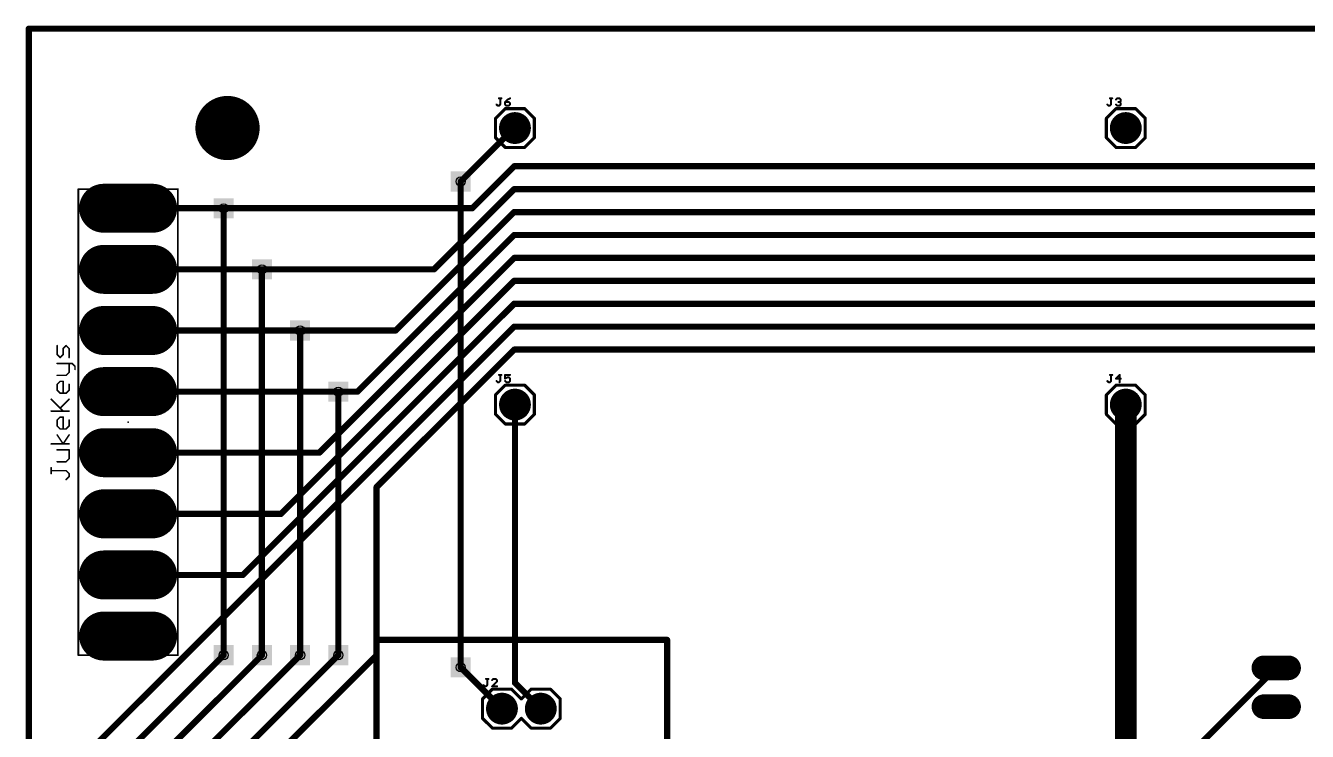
# Model space of a CAD drawing. Extents: x -67 to 67, y -99 to 99.
# Drawn here: x -67 to 16.9, y 52.5 to 98.7 of the extents above; entities that cross this region are included whole.
import ezdxf

# ---------------------------------------------------------------- set-up
doc = ezdxf.new("R2010")
doc.units = 0
for name, color, linetype in [('1', 22, 'CONTINUOUS'), ('16', 175, 'CONTINUOUS'), ('17', 82, 'CONTINUOUS'), ('18', 82, 'CONTINUOUS'), ('20', 7, 'CONTINUOUS'), ('21', 253, 'CONTINUOUS'), ('23', 7, 'CONTINUOUS'), ('25', 253, 'CONTINUOUS'), ('29', 253, 'CONTINUOUS'), ('30', 253, 'CONTINUOUS'), ('44', 253, 'CONTINUOUS'), ('51', 253, 'CONTINUOUS')]:
    doc.layers.add(name, color=color, linetype=linetype)

# ---------------------------------------------------------------- blocks, each defined once
blk = doc.blocks.new('RECT')
blk.add_solid([(-0.5, -0.5), (0.5, -0.5), (-0.5, 0.5), (0.5, 0.5)])
blk = doc.blocks.new('ROUNDP')
at = {"const_width": 0.5}
blk.add_lwpolyline([(0, -0.25, 1), (0, 0.25, 1), (0, -0.25)], format="xyb", dxfattribs=at)
blk = doc.blocks.new('LONGP100')
at = {"const_width": 1}
blk.add_lwpolyline([(-0.5, 0), (0.5, 0)], dxfattribs=at)
at = {"const_width": 0.5}
for points in [[(-0.5, 0.25, 1), (-0.5, -0.25)], [(0.5, -0.25, 1), (0.5, 0.25)]]:
    blk.add_lwpolyline(points, format="xyb", dxfattribs=at)
blk = doc.blocks.new('SQUAREV')
blk.add_solid([(-0.5, -0.5), (0.5, -0.5), (-0.5, 0.5), (0.5, 0.5)])

msp = doc.modelspace()

# ---------------------------------------------------------------- linework, layer by layer
at = {"layer": '1', "const_width": 0.4064}
for points in [[(-38.5, 88.5), (-38.5, 56.7)], [(-54, 57.5), (-54, 86.75)], [(-51.5, 57.5), (-51.5, 82.75)], [(-49, 57.5), (-49, 78.75)], [(-46.5, 57.5), (-46.5, 74.75)]]:
    msp.add_lwpolyline(points, dxfattribs=at)
at = {"layer": '1', "const_width": 0.2032}
for points in [[(-38.3984, 88.5, 1), (-38.6016, 88.5)], [(-53.8984, 86.75, 1), (-54.1016, 86.75)], [(-51.3984, 82.75, 1), (-51.6016, 82.75)], [(-48.8984, 78.75, 1), (-49.1016, 78.75)], [(-46.3984, 74.75, 1), (-46.6016, 74.75)], [(-54.1016, 57.5, 1), (-53.8984, 57.5)], [(-51.6016, 57.5, 1), (-51.3984, 57.5)], [(-49.1016, 57.5, 1), (-48.8984, 57.5)], [(-46.6016, 57.5, 1), (-46.3984, 57.5)], [(-38.6016, 56.7, 1), (-38.3984, 56.7)]]:
    msp.add_lwpolyline(points, format="xyb", dxfattribs=at)
at = {"layer": '16'}
for points, const_width in [([(-66.75, 98.5), (66.75, 98.5)], 0.4064), ([(-66.75, -98.5), (-66.75, 98.5)], 0.4064), ([(-66.75, 98.5), (66.75, 98.5)], 0.4064), ([(-66.75, -98.5), (-66.75, 98.5)], 0.4064), ([(-35, 92), (-38.5, 88.5)], 0.4064), ([(-34.95, 92), (-35, 92)], 0.4064), ([(-37.75, 86.75), (-35, 89.5)], 0.4064), ([(-35, 89.5), (32.5, 89.5)], 0.4064), ([(-40.25, 82.75), (-35, 88)], 0.4064), ([(-35, 88), (31.5, 88)], 0.4064), ([(-60.25, 86.75), (-54, 86.75)], 0.4064), ([(-54, 86.75), (-37.75, 86.75)], 0.4064), ([(-42.75, 78.75), (-35, 86.5)], 0.4064), ([(-35, 86.5), (30.5, 86.5)], 0.4064), ([(-45.25, 74.75), (-35, 85)], 0.4064), ([(-35, 85), (29.5, 85)], 0.4064), ([(-47.75, 70.75), (-35, 83.5)], 0.4064), ([(-35, 83.5), (28.5, 83.5)], 0.4064), ([(-60.25, 82.75), (-51.5, 82.75)], 0.4064), ([(-51.5, 82.75), (-40.25, 82.75)], 0.4064), ([(-50.25, 66.75), (-35, 82)], 0.4064), ([(-35, 82), (27.5, 82)], 0.4064), ([(-52.75, 62.75), (-35, 80.5)], 0.4064), ([(-35, 80.5), (26.5, 80.5)], 0.4064), ([(-65, 49), (-35, 79)], 0.4064), ([(-60.25, 78.75), (-49, 78.75)], 0.4064), ([(-49, 78.75), (-42.75, 78.75)], 0.4064), ([(-35, 79), (25.5, 79)], 0.4064), ([(-44, 68.5), (-35, 77.5)], 0.4064), ([(-35, 77.5), (24.5, 77.5)], 0.4064), ([(-60.25, 74.75), (-46.5, 74.75)], 0.4064), ([(-46.5, 74.75), (-45.25, 74.75)], 0.4064), ([(5, 73.9), (5, 51.5)], 1.4224), ([(-34.95, 73.9), (-34.95, 55.69)], 0.4064), ([(-60.25, 70.75), (-47.75, 70.75)], 0.4064), ([(-44, 57.5), (-44, 68.5)], 0.4064), ([(-60.25, 66.75), (-50.25, 66.75)], 0.4064), ([(-60.25, 62.75), (-52.75, 62.75)], 0.4064), ([(-62, 49.5), (-54, 57.5)], 0.4064), ([(-59, 50), (-51.5, 57.5)], 0.4064), ([(-56, 50.5), (-49, 57.5)], 0.4064), ([(-53, 51), (-46.5, 57.5)], 0.4064), ([(-50, 51.5), (-44, 57.5)], 0.4064), ([(-38.5, 56.7), (-35.8, 54)], 0.4064), ([(3.5, 45.33), (14.84, 56.67)], 0.4064), ([(-34.95, 55.69), (-33.26, 54)], 0.4064)]:
    msp.add_lwpolyline(points, dxfattribs=dict(at, const_width=const_width))
for points, const_width in [([(-66.75, 98.6016, 1), (-66.75, 98.3984)], 0.2032), ([(-66.6484, 98.5, 1), (-66.8516, 98.5)], 0.2032), ([(-66.75, 98.6016, 1), (-66.75, 98.3984)], 0.2032), ([(-66.6484, 98.5, 1), (-66.8516, 98.5)], 0.2032), ([(-35, 92.1016, 1), (-35, 91.8984)], 0.2032), ([(-34.9282, 91.9282, 1), (-35.0718, 92.0718)], 0.2032), ([(-34.95, 91.8984, 1), (-34.95, 92.1016)], 0.2032), ([(-35, 89.6016, 1), (-35, 89.3984)], 0.2032), ([(-34.9282, 89.4282, 1), (-35.0718, 89.5718)], 0.2032), ([(-38.5718, 88.5718, 1), (-38.4282, 88.4282)], 0.2032), ([(-35, 88.1016, 1), (-35, 87.8984)], 0.2032), ([(-34.9282, 87.9282, 1), (-35.0718, 88.0718)], 0.2032), ([(-60.25, 86.8516, 1), (-60.25, 86.6484)], 0.2032), ([(-54, 86.8516, 1), (-54, 86.6484)], 0.2032), ([(-54, 86.6484, 1), (-54, 86.8516)], 0.2032), ([(-37.8218, 86.8218, 1), (-37.6782, 86.6782)], 0.2032), ([(-37.75, 86.6484, 1), (-37.75, 86.8516)], 0.2032), ([(-35, 86.6016, 1), (-35, 86.3984)], 0.2032), ([(-34.9282, 86.4282, 1), (-35.0718, 86.5718)], 0.2032), ([(-35, 85.1016, 1), (-35, 84.8984)], 0.2032), ([(-34.9282, 84.9282, 1), (-35.0718, 85.0718)], 0.2032), ([(-35, 83.6016, 1), (-35, 83.3984)], 0.2032), ([(-34.9282, 83.4282, 1), (-35.0718, 83.5718)], 0.2032), ([(-60.25, 82.8516, 1), (-60.25, 82.6484)], 0.2032), ([(-51.5, 82.8516, 1), (-51.5, 82.6484)], 0.2032), ([(-51.5, 82.6484, 1), (-51.5, 82.8516)], 0.2032), ([(-40.3218, 82.8218, 1), (-40.1782, 82.6782)], 0.2032), ([(-40.25, 82.6484, 1), (-40.25, 82.8516)], 0.2032), ([(-35, 82.1016, 1), (-35, 81.8984)], 0.2032), ([(-34.9282, 81.9282, 1), (-35.0718, 82.0718)], 0.2032), ([(-35, 80.6016, 1), (-35, 80.3984)], 0.2032), ([(-34.9282, 80.4282, 1), (-35.0718, 80.5718)], 0.2032), ([(-60.25, 78.8516, 1), (-60.25, 78.6484)], 0.2032), ([(-49, 78.8516, 1), (-49, 78.6484)], 0.2032), ([(-49, 78.6484, 1), (-49, 78.8516)], 0.2032), ([(-42.8218, 78.8218, 1), (-42.6782, 78.6782)], 0.2032), ([(-42.75, 78.6484, 1), (-42.75, 78.8516)], 0.2032), ([(-35, 79.1016, 1), (-35, 78.8984)], 0.2032), ([(-34.9282, 78.9282, 1), (-35.0718, 79.0718)], 0.2032), ([(-35, 77.6016, 1), (-35, 77.3984)], 0.2032), ([(-34.9282, 77.4282, 1), (-35.0718, 77.5718)], 0.2032), ([(-60.25, 74.8516, 1), (-60.25, 74.6484)], 0.2032), ([(-46.5, 74.8516, 1), (-46.5, 74.6484)], 0.2032), ([(-46.5, 74.6484, 1), (-46.5, 74.8516)], 0.2032), ([(-45.3218, 74.8218, 1), (-45.1782, 74.6782)], 0.2032), ([(-45.25, 74.6484, 1), (-45.25, 74.8516)], 0.2032), ([(5.3556, 73.9, 1), (4.6444, 73.9)], 0.7112), ([(-34.8484, 73.9, 1), (-35.0516, 73.9)], 0.2032), ([(-60.25, 70.8516, 1), (-60.25, 70.6484)], 0.2032), ([(-47.8218, 70.8218, 1), (-47.6782, 70.6782)], 0.2032), ([(-47.75, 70.6484, 1), (-47.75, 70.8516)], 0.2032), ([(-43.8984, 68.5, 1), (-44.1016, 68.5)], 0.2032), ([(-44.0718, 68.5718, 1), (-43.9282, 68.4282)], 0.2032), ([(-60.25, 66.8516, 1), (-60.25, 66.6484)], 0.2032), ([(-50.3218, 66.8218, 1), (-50.1782, 66.6782)], 0.2032), ([(-50.25, 66.6484, 1), (-50.25, 66.8516)], 0.2032), ([(-60.25, 62.8516, 1), (-60.25, 62.6484)], 0.2032), ([(-52.8218, 62.8218, 1), (-52.6782, 62.6782)], 0.2032), ([(-52.75, 62.6484, 1), (-52.75, 62.8516)], 0.2032), ([(-53.9282, 57.4282, 1), (-54.0718, 57.5718)], 0.2032), ([(-51.4282, 57.4282, 1), (-51.5718, 57.5718)], 0.2032), ([(-48.9282, 57.4282, 1), (-49.0718, 57.5718)], 0.2032), ([(-46.4282, 57.4282, 1), (-46.5718, 57.5718)], 0.2032), ([(-44.1016, 57.5, 1), (-43.8984, 57.5)], 0.2032), ([(-43.9282, 57.4282, 1), (-44.0718, 57.5718)], 0.2032), ([(-38.4282, 56.7718, 1), (-38.5718, 56.6282)], 0.2032), ([(14.9118, 56.5982, 1), (14.7682, 56.7418)], 0.2032), ([(-35.0516, 55.69, 1), (-34.8484, 55.69)], 0.2032), ([(-34.8782, 55.7618, 1), (-35.0218, 55.6182)], 0.2032), ([(-35.8718, 53.9282, 1), (-35.7282, 54.0718)], 0.2032), ([(-33.3318, 53.9282, 1), (-33.1882, 54.0718)], 0.2032)]:
    msp.add_lwpolyline(points, format="xyb", dxfattribs=dict(at, const_width=const_width))
at = {"layer": '20', "const_width": 0.4064}
for points in [[(66.75, 98.5), (-66.75, 98.5)], [(-66.75, 98.5), (-66.75, -98.5)]]:
    msp.add_lwpolyline(points, dxfattribs=at)
at = {"layer": '20', "const_width": 0.2032}
for points in [[(-66.75, 98.6016, 1), (-66.75, 98.3984)], [(-66.6484, 98.5, 1), (-66.8516, 98.5)]]:
    msp.add_lwpolyline(points, format="xyb", dxfattribs=at)
at = {"layer": '20'}
msp.add_circle((-53.75, 92), 2, dxfattribs=at)
at = {"layer": '21'}
for points, const_width in [([(-35.585, 93.27), (-36.22, 92.635)], 0.2032), ([(-34.315, 93.27), (-35.585, 93.27)], 0.2032), ([(-33.68, 92.635), (-34.315, 93.27)], 0.2032), ([(4.365, 93.27), (3.73, 92.635)], 0.2032), ([(5.635, 93.27), (4.365, 93.27)], 0.2032), ([(6.27, 92.635), (5.635, 93.27)], 0.2032), ([(-36.22, 92.635), (-36.22, 91.365)], 0.2032), ([(-33.68, 91.365), (-33.68, 92.635)], 0.2032), ([(3.73, 92.635), (3.73, 91.365)], 0.2032), ([(6.27, 91.365), (6.27, 92.635)], 0.2032), ([(-36.22, 91.365), (-35.585, 90.73)], 0.2032), ([(-34.315, 90.73), (-33.68, 91.365)], 0.2032), ([(3.73, 91.365), (4.365, 90.73)], 0.2032), ([(5.635, 90.73), (6.27, 91.365)], 0.2032), ([(-35.585, 90.73), (-34.315, 90.73)], 0.2032), ([(4.365, 90.73), (5.635, 90.73)], 0.2032), ([(-57, 88), (-63.5, 88)], 0.127), ([(-63.5, 88), (-63.5, 57.5)], 0.127), ([(-57, 57.5), (-57, 88)], 0.127), ([(-64.8904, 77.1766), (-64.8904, 77.7613)], 0.1016), ([(-64.6955, 76.9817), (-64.8904, 77.1766)], 0.1016), ([(-64.5006, 77.1766), (-64.6955, 76.9817)], 0.1016), ([(-64.3057, 77.7613), (-64.5006, 77.5664)], 0.1016), ([(-64.5006, 77.5664), (-64.5006, 77.1766)], 0.1016), ([(-64.1108, 77.5664), (-64.3057, 77.7613)], 0.1016), ([(-64.1108, 76.9817), (-64.1108, 77.5664)], 0.1016), ([(-64.8904, 76.5919), (-63.9159, 76.5919)], 0.1016), ([(-64.1108, 76.0072), (-64.1108, 76.5919)], 0.1016), ([(-63.9159, 76.5919), (-63.721, 76.397)], 0.1016), ([(-63.721, 76.397), (-63.721, 76.2021)], 0.1016), ([(-64.8904, 75.8123), (-64.3057, 75.8123)], 0.1016), ([(-64.8904, 75.2276), (-64.6955, 75.4225)], 0.1016), ([(-64.6955, 75.4225), (-64.5006, 75.4225)], 0.1016), ([(-64.5006, 75.4225), (-64.5006, 74.6429)], 0.1016), ([(-64.3057, 75.8123), (-64.1108, 76.0072)], 0.1016), ([(-64.8904, 74.8378), (-64.8904, 75.2276)], 0.1016), ([(-64.6955, 74.6429), (-64.8904, 74.8378)], 0.1016), ([(-64.3057, 74.6429), (-64.6955, 74.6429)], 0.1016), ([(-64.1108, 74.8378), (-64.3057, 74.6429)], 0.1016), ([(-64.1108, 75.2276), (-64.1108, 74.8378)], 0.1016), ([(-35.585, 75.17), (-36.22, 74.535)], 0.2032), ([(-36.22, 74.535), (-36.22, 73.265)], 0.2032), ([(-34.315, 75.17), (-35.585, 75.17)], 0.2032), ([(-33.68, 74.535), (-34.315, 75.17)], 0.2032), ([(-33.68, 73.265), (-33.68, 74.535)], 0.2032), ([(4.365, 75.17), (3.73, 74.535)], 0.2032), ([(3.73, 74.535), (3.73, 73.265)], 0.2032), ([(5.635, 75.17), (4.365, 75.17)], 0.2032), ([(6.27, 74.535), (5.635, 75.17)], 0.2032), ([(6.27, 73.265), (6.27, 74.535)], 0.2032), ([(-64.5006, 73.4735), (-65.2802, 74.2531)], 0.1016), ([(-64.6955, 73.6684), (-64.1108, 74.2531)], 0.1016), ([(-65.2802, 73.4735), (-64.1108, 73.4735)], 0.1016), ([(-64.8904, 72.8888), (-64.6955, 73.0837)], 0.1016), ([(-64.8904, 72.499), (-64.8904, 72.8888)], 0.1016), ([(-64.6955, 73.0837), (-64.5006, 73.0837)], 0.1016), ([(-64.5006, 73.0837), (-64.5006, 72.3041)], 0.1016), ([(-64.1108, 72.8888), (-64.1108, 72.499)], 0.1016), ([(-36.22, 73.265), (-35.585, 72.63)], 0.2032), ([(-34.315, 72.63), (-33.68, 73.265)], 0.2032), ([(3.73, 73.265), (4.365, 72.63)], 0.2032), ([(5.635, 72.63), (6.27, 73.265)], 0.2032), ([(-64.6955, 72.3041), (-64.8904, 72.499)], 0.1016), ([(-64.3057, 72.3041), (-64.6955, 72.3041)], 0.1016), ([(-64.1108, 72.499), (-64.3057, 72.3041)], 0.1016), ([(-35.585, 72.63), (-34.315, 72.63)], 0.2032), ([(4.365, 72.63), (5.635, 72.63)], 0.2032), ([(-64.1108, 71.3296), (-65.2802, 71.3296)], 0.1016), ([(-64.5006, 71.3296), (-64.8904, 71.9143)], 0.1016), ([(-64.1108, 71.9143), (-64.5006, 71.3296)], 0.1016), ([(-64.1108, 70.9398), (-64.8904, 70.9398)], 0.1016), ([(-64.1108, 70.3551), (-64.1108, 70.9398)], 0.1016), ([(-65.2802, 69.3806), (-65.2802, 69.7704)], 0.1016), ([(-64.3057, 69.5755), (-65.2802, 69.5755)], 0.1016), ([(-64.8904, 70.1602), (-64.3057, 70.1602)], 0.1016), ([(-64.3057, 70.1602), (-64.1108, 70.3551)], 0.1016), ([(-64.1108, 69.3806), (-64.3057, 69.5755)], 0.1016), ([(-64.3057, 68.9908), (-64.1108, 69.1857)], 0.1016), ([(-64.1108, 69.1857), (-64.1108, 69.3806)], 0.1016), ([(-25, 58.5), (-44, 58.5)], 0.4064), ([(-44, 58.5), (-44, -40)], 0.4064), ([(-25, -40), (-25, 58.5)], 0.4064), ([(-63.5, 57.5), (-57, 57.5)], 0.127), ([(-36.435, 55.27), (-37.07, 54.635)], 0.2032), ([(-36.435, 55.27), (-35.165, 55.27)], 0.2032), ([(-35.165, 55.27), (-34.53, 54.635)], 0.2032), ([(-34.53, 54.635), (-33.895, 55.27)], 0.2032), ([(-33.895, 55.27), (-32.625, 55.27)], 0.2032), ([(-32.625, 55.27), (-31.99, 54.635)], 0.2032), ([(-37.07, 54.635), (-37.07, 53.365)], 0.2032), ([(-31.99, 54.635), (-31.99, 53.365)], 0.2032), ([(-37.07, 53.365), (-36.435, 52.73)], 0.2032), ([(-35.165, 52.73), (-36.435, 52.73)], 0.2032), ([(-34.53, 53.365), (-35.165, 52.73)], 0.2032), ([(-33.895, 52.73), (-34.53, 53.365)], 0.2032), ([(-32.625, 52.73), (-33.895, 52.73)], 0.2032), ([(-31.99, 53.365), (-32.625, 52.73)], 0.2032)]:
    msp.add_lwpolyline(points, dxfattribs=dict(at, const_width=const_width))
for points, const_width in [([(-35.585, 93.3208, 1), (-35.585, 93.2192)], 0.1016), ([(-35.5491, 93.2341, 1), (-35.6209, 93.3059)], 0.1016), ([(-34.2791, 93.3059, 1), (-34.3509, 93.2341)], 0.1016), ([(-34.315, 93.2192, 1), (-34.315, 93.3208)], 0.1016), ([(4.365, 93.3208, 1), (4.365, 93.2192)], 0.1016), ([(4.4009, 93.2341, 1), (4.3291, 93.3059)], 0.1016), ([(5.6709, 93.3059, 1), (5.5991, 93.2341)], 0.1016), ([(5.635, 93.2192, 1), (5.635, 93.3208)], 0.1016), ([(-36.1692, 92.635, 1), (-36.2708, 92.635)], 0.1016), ([(-36.2559, 92.6709, 1), (-36.1841, 92.5991)], 0.1016), ([(-33.6292, 92.635, 1), (-33.7308, 92.635)], 0.1016), ([(-33.7159, 92.5991, 1), (-33.6441, 92.6709)], 0.1016), ([(3.7808, 92.635, 1), (3.6792, 92.635)], 0.1016), ([(3.6941, 92.6709, 1), (3.7659, 92.5991)], 0.1016), ([(6.3208, 92.635, 1), (6.2192, 92.635)], 0.1016), ([(6.2341, 92.5991, 1), (6.3059, 92.6709)], 0.1016), ([(-36.1841, 91.4009, 1), (-36.2559, 91.3291)], 0.1016), ([(-36.2708, 91.365, 1), (-36.1692, 91.365)], 0.1016), ([(-33.7308, 91.365, 1), (-33.6292, 91.365)], 0.1016), ([(-33.6441, 91.3291, 1), (-33.7159, 91.4009)], 0.1016), ([(3.7659, 91.4009, 1), (3.6941, 91.3291)], 0.1016), ([(3.6792, 91.365, 1), (3.7808, 91.365)], 0.1016), ([(6.2192, 91.365, 1), (6.3208, 91.365)], 0.1016), ([(6.3059, 91.3291, 1), (6.2341, 91.4009)], 0.1016), ([(-35.585, 90.7808, 1), (-35.585, 90.6792)], 0.1016), ([(-35.6209, 90.6941, 1), (-35.5491, 90.7659)], 0.1016), ([(-34.3509, 90.7659, 1), (-34.2791, 90.6941)], 0.1016), ([(-34.315, 90.6792, 1), (-34.315, 90.7808)], 0.1016), ([(4.365, 90.7808, 1), (4.365, 90.6792)], 0.1016), ([(4.3291, 90.6941, 1), (4.4009, 90.7659)], 0.1016), ([(5.5991, 90.7659, 1), (5.6709, 90.6941)], 0.1016), ([(5.635, 90.6792, 1), (5.635, 90.7808)], 0.1016), ([(-63.5, 88.0318, 1), (-63.5, 87.9682)], 0.0635), ([(-63.4682, 88, 1), (-63.5318, 88)], 0.0635), ([(-56.9682, 88, 1), (-57.0318, 88)], 0.0635), ([(-57, 87.9682, 1), (-57, 88.0318)], 0.0635), ([(-64.865, 77.7613, 1), (-64.9158, 77.7613)], 0.0508), ([(-64.8724, 77.1945, 1), (-64.9084, 77.1586)], 0.0508), ([(-64.9158, 77.1766, 1), (-64.865, 77.1766)], 0.0508), ([(-64.4752, 77.5664, 1), (-64.526, 77.5664)], 0.0508), ([(-64.5186, 77.5843, 1), (-64.4826, 77.5484)], 0.0508), ([(-64.526, 77.1766, 1), (-64.4752, 77.1766)], 0.0508), ([(-64.4826, 77.1586, 1), (-64.5186, 77.1945)], 0.0508), ([(-64.2877, 77.7792, 1), (-64.3237, 77.7433)], 0.0508), ([(-64.2877, 77.7433, 1), (-64.3237, 77.7792)], 0.0508), ([(-64.0854, 77.5664, 1), (-64.1362, 77.5664)], 0.0508), ([(-64.1288, 77.5484, 1), (-64.0928, 77.5843)], 0.0508), ([(-64.8904, 76.6173, 1), (-64.8904, 76.5665)], 0.0508), ([(-64.7135, 76.9996, 1), (-64.6775, 76.9637)], 0.0508), ([(-64.7135, 76.9637, 1), (-64.6775, 76.9996)], 0.0508), ([(-64.1362, 76.9817, 1), (-64.0854, 76.9817)], 0.0508), ([(-64.0854, 76.5919, 1), (-64.1362, 76.5919)], 0.0508), ([(-63.8979, 76.6098, 1), (-63.9339, 76.5739)], 0.0508), ([(-63.9159, 76.5665, 1), (-63.9159, 76.6173)], 0.0508), ([(-63.6956, 76.397, 1), (-63.7464, 76.397)], 0.0508), ([(-63.739, 76.379, 1), (-63.703, 76.4149)], 0.0508), ([(-64.8904, 75.8377, 1), (-64.8904, 75.7869)], 0.0508), ([(-64.6955, 75.4479, 1), (-64.6955, 75.3971)], 0.0508), ([(-64.6775, 75.4045, 1), (-64.7135, 75.4404)], 0.0508), ([(-64.4752, 75.4225, 1), (-64.526, 75.4225)], 0.0508), ([(-64.5006, 75.3971, 1), (-64.5006, 75.4479)], 0.0508), ([(-64.3237, 75.8302, 1), (-64.2877, 75.7943)], 0.0508), ([(-64.3057, 75.7869, 1), (-64.3057, 75.8377)], 0.0508), ([(-64.1362, 76.0072, 1), (-64.0854, 76.0072)], 0.0508), ([(-64.0928, 75.9892, 1), (-64.1288, 76.0251)], 0.0508), ([(-63.7464, 76.2021, 1), (-63.6956, 76.2021)], 0.0508), ([(-64.865, 75.2276, 1), (-64.9158, 75.2276)], 0.0508), ([(-64.9084, 75.2455, 1), (-64.8724, 75.2096)], 0.0508), ([(-64.8724, 74.8557, 1), (-64.9084, 74.8198)], 0.0508), ([(-64.9158, 74.8378, 1), (-64.865, 74.8378)], 0.0508), ([(-64.6955, 74.6683, 1), (-64.6955, 74.6175)], 0.0508), ([(-64.7135, 74.6249, 1), (-64.6775, 74.6608)], 0.0508), ([(-64.526, 74.6429, 1), (-64.4752, 74.6429)], 0.0508), ([(-64.3237, 74.6608, 1), (-64.2877, 74.6249)], 0.0508), ([(-64.3057, 74.6175, 1), (-64.3057, 74.6683)], 0.0508), ([(-64.0854, 75.2276, 1), (-64.1362, 75.2276)], 0.0508), ([(-64.1362, 74.8378, 1), (-64.0854, 74.8378)], 0.0508), ([(-64.0928, 74.8198, 1), (-64.1288, 74.8557)], 0.0508), ([(-36.1692, 74.535, 1), (-36.2708, 74.535)], 0.1016), ([(-36.2559, 74.5709, 1), (-36.1841, 74.4991)], 0.1016), ([(-35.585, 75.2208, 1), (-35.585, 75.1192)], 0.1016), ([(-35.5491, 75.1341, 1), (-35.6209, 75.2059)], 0.1016), ([(-34.2791, 75.2059, 1), (-34.3509, 75.1341)], 0.1016), ([(-34.315, 75.1192, 1), (-34.315, 75.2208)], 0.1016), ([(-33.6292, 74.535, 1), (-33.7308, 74.535)], 0.1016), ([(-33.7159, 74.4991, 1), (-33.6441, 74.5709)], 0.1016), ([(3.7808, 74.535, 1), (3.6792, 74.535)], 0.1016), ([(3.6941, 74.5709, 1), (3.7659, 74.4991)], 0.1016), ([(4.365, 75.2208, 1), (4.365, 75.1192)], 0.1016), ([(4.4009, 75.1341, 1), (4.3291, 75.2059)], 0.1016), ([(5.6709, 75.2059, 1), (5.5991, 75.1341)], 0.1016), ([(5.635, 75.1192, 1), (5.635, 75.2208)], 0.1016), ([(6.3208, 74.535, 1), (6.2192, 74.535)], 0.1016), ([(6.2341, 74.4991, 1), (6.3059, 74.5709)], 0.1016), ([(-65.2622, 74.271, 1), (-65.2982, 74.2351)], 0.0508), ([(-64.0928, 74.2351, 1), (-64.1288, 74.271)], 0.0508), ([(-65.2802, 73.4989, 1), (-65.2802, 73.4481)], 0.0508), ([(-64.865, 72.8888, 1), (-64.9158, 72.8888)], 0.0508), ([(-64.9084, 72.9067, 1), (-64.8724, 72.8708)], 0.0508), ([(-64.7135, 73.6863, 1), (-64.6775, 73.6504)], 0.0508), ([(-64.6955, 73.1091, 1), (-64.6955, 73.0583)], 0.0508), ([(-64.6775, 73.0657, 1), (-64.7135, 73.1016)], 0.0508), ([(-64.4752, 73.0837, 1), (-64.526, 73.0837)], 0.0508), ([(-64.5186, 73.4555, 1), (-64.4826, 73.4914)], 0.0508), ([(-64.5006, 73.0583, 1), (-64.5006, 73.1091)], 0.0508), ([(-64.0854, 72.8888, 1), (-64.1362, 72.8888)], 0.0508), ([(-64.1108, 73.4481, 1), (-64.1108, 73.4989)], 0.0508), ([(-36.1841, 73.3009, 1), (-36.2559, 73.2291)], 0.1016), ([(-36.2708, 73.265, 1), (-36.1692, 73.265)], 0.1016), ([(-33.7308, 73.265, 1), (-33.6292, 73.265)], 0.1016), ([(-33.6441, 73.2291, 1), (-33.7159, 73.3009)], 0.1016), ([(3.7659, 73.3009, 1), (3.6941, 73.2291)], 0.1016), ([(3.6792, 73.265, 1), (3.7808, 73.265)], 0.1016), ([(6.2192, 73.265, 1), (6.3208, 73.265)], 0.1016), ([(6.3059, 73.2291, 1), (6.2341, 73.3009)], 0.1016), ([(-64.8724, 72.5169, 1), (-64.9084, 72.481)], 0.0508), ([(-64.9158, 72.499, 1), (-64.865, 72.499)], 0.0508), ([(-64.6955, 72.3295, 1), (-64.6955, 72.2787)], 0.0508), ([(-64.7135, 72.2861, 1), (-64.6775, 72.3221)], 0.0508), ([(-64.526, 72.3041, 1), (-64.4752, 72.3041)], 0.0508), ([(-64.3237, 72.3221, 1), (-64.2877, 72.2861)], 0.0508), ([(-64.3057, 72.2787, 1), (-64.3057, 72.3295)], 0.0508), ([(-64.1362, 72.499, 1), (-64.0854, 72.499)], 0.0508), ([(-64.0928, 72.481, 1), (-64.1288, 72.5169)], 0.0508), ([(-35.585, 72.6808, 1), (-35.585, 72.5792)], 0.1016), ([(-35.6209, 72.5941, 1), (-35.5491, 72.6659)], 0.1016), ([(-34.3509, 72.6659, 1), (-34.2791, 72.5941)], 0.1016), ([(-34.315, 72.5792, 1), (-34.315, 72.6808)], 0.1016), ([(4.365, 72.6808, 1), (4.365, 72.5792)], 0.1016), ([(4.3291, 72.5941, 1), (4.4009, 72.6659)], 0.1016), ([(5.5991, 72.6659, 1), (5.6709, 72.5941)], 0.1016), ([(5.635, 72.5792, 1), (5.635, 72.6808)], 0.1016), ([(-65.2802, 71.355, 1), (-65.2802, 71.3042)], 0.0508), ([(-64.8693, 71.9284, 1), (-64.9115, 71.9002)], 0.0508), ([(-64.5217, 71.3437, 1), (-64.4795, 71.3155)], 0.0508), ([(-64.5217, 71.3155, 1), (-64.4795, 71.3437)], 0.0508), ([(-64.0897, 71.9002, 1), (-64.1319, 71.9284)], 0.0508), ([(-64.1108, 71.3042, 1), (-64.1108, 71.355)], 0.0508), ([(-64.8904, 70.9652, 1), (-64.8904, 70.9144)], 0.0508), ([(-64.0854, 70.9398, 1), (-64.1362, 70.9398)], 0.0508), ([(-64.1108, 70.9144, 1), (-64.1108, 70.9652)], 0.0508), ([(-65.2548, 69.7704, 1), (-65.3056, 69.7704)], 0.0508), ([(-65.2802, 69.6009, 1), (-65.2802, 69.5501)], 0.0508), ([(-64.8904, 70.1856, 1), (-64.8904, 70.1348)], 0.0508), ([(-64.3237, 70.1782, 1), (-64.2877, 70.1422)], 0.0508), ([(-64.2877, 69.5935, 1), (-64.3237, 69.5575)], 0.0508), ([(-64.3057, 70.1348, 1), (-64.3057, 70.1856)], 0.0508), ([(-64.3057, 69.5501, 1), (-64.3057, 69.6009)], 0.0508), ([(-64.1362, 70.3551, 1), (-64.0854, 70.3551)], 0.0508), ([(-64.0928, 70.3371, 1), (-64.1288, 70.3731)], 0.0508), ([(-65.3056, 69.3806, 1), (-65.2548, 69.3806)], 0.0508), ([(-64.3237, 69.0088, 1), (-64.2877, 68.9728)], 0.0508), ([(-64.0854, 69.3806, 1), (-64.1362, 69.3806)], 0.0508), ([(-64.1362, 69.1857, 1), (-64.0854, 69.1857)], 0.0508), ([(-64.1288, 69.3626, 1), (-64.0928, 69.3986)], 0.0508), ([(-64.0928, 69.1677, 1), (-64.1288, 69.2037)], 0.0508), ([(-44, 58.6016, 1), (-44, 58.3984)], 0.2032), ([(-43.8984, 58.5, 1), (-44.1016, 58.5)], 0.2032), ([(-24.8984, 58.5, 1), (-25.1016, 58.5)], 0.2032), ([(-25, 58.3984, 1), (-25, 58.6016)], 0.2032), ([(-63.5, 57.5318, 1), (-63.5, 57.4682)], 0.0635), ([(-63.5318, 57.5, 1), (-63.4682, 57.5)], 0.0635), ([(-57.0318, 57.5, 1), (-56.9682, 57.5)], 0.0635), ([(-57, 57.4682, 1), (-57, 57.5318)], 0.0635), ([(-36.435, 55.3208, 1), (-36.435, 55.2192)], 0.1016), ([(-36.3991, 55.2341, 1), (-36.4709, 55.3059)], 0.1016), ([(-35.1291, 55.3059, 1), (-35.2009, 55.2341)], 0.1016), ([(-35.165, 55.2192, 1), (-35.165, 55.3208)], 0.1016), ([(-33.895, 55.3208, 1), (-33.895, 55.2192)], 0.1016), ([(-33.8591, 55.2341, 1), (-33.9309, 55.3059)], 0.1016), ([(-32.5891, 55.3059, 1), (-32.6609, 55.2341)], 0.1016), ([(-32.625, 55.2192, 1), (-32.625, 55.3208)], 0.1016), ([(-37.0192, 54.635, 1), (-37.1208, 54.635)], 0.1016), ([(-37.1059, 54.6709, 1), (-37.0341, 54.5991)], 0.1016), ([(-34.5659, 54.6709, 1), (-34.4941, 54.5991)], 0.1016), ([(-34.5659, 54.5991, 1), (-34.4941, 54.6709)], 0.1016), ([(-31.9392, 54.635, 1), (-32.0408, 54.635)], 0.1016), ([(-32.0259, 54.5991, 1), (-31.9541, 54.6709)], 0.1016), ([(-37.0341, 53.4009, 1), (-37.1059, 53.3291)], 0.1016), ([(-37.1208, 53.365, 1), (-37.0192, 53.365)], 0.1016), ([(-36.435, 52.7808, 1), (-36.435, 52.6792)], 0.1016), ([(-36.4709, 52.6941, 1), (-36.3991, 52.7659)], 0.1016), ([(-35.2009, 52.7659, 1), (-35.1291, 52.6941)], 0.1016), ([(-35.165, 52.6792, 1), (-35.165, 52.7808)], 0.1016), ([(-34.4941, 53.4009, 1), (-34.5659, 53.3291)], 0.1016), ([(-34.4941, 53.3291, 1), (-34.5659, 53.4009)], 0.1016), ([(-33.895, 52.7808, 1), (-33.895, 52.6792)], 0.1016), ([(-33.9309, 52.6941, 1), (-33.8591, 52.7659)], 0.1016), ([(-32.6609, 52.7659, 1), (-32.5891, 52.6941)], 0.1016), ([(-32.625, 52.6792, 1), (-32.625, 52.7808)], 0.1016), ([(-32.0408, 53.365, 1), (-31.9392, 53.365)], 0.1016), ([(-31.9541, 53.3291, 1), (-32.0259, 53.4009)], 0.1016)]:
    msp.add_lwpolyline(points, format="xyb", dxfattribs=dict(at, const_width=const_width))
at = {"layer": '23'}
for p in [(-34.95, 92), (5, 92), (-34.95, 73.9), (5, 73.9), (-60.25, 72.75), (-35.8, 54)]:
    msp.add_point(p, dxfattribs=at)
at = {"layer": '25', "const_width": 0.0635}
for points in [[(-35.9955, 93.9753, 1), (-35.9955, 93.9118)], [(-35.8832, 93.9435, 1), (-35.9467, 93.9435)], [(-35.8345, 93.9118, 1), (-35.8345, 93.9753)], [(-35.4484, 93.8914, 1), (-35.42, 93.8346)], [(-35.4117, 93.8406, 1), (-35.4566, 93.8855)], [(-35.259, 93.9151, 1), (-35.2874, 93.9719)], [(3.9545, 93.9753, 1), (3.9545, 93.9118)], [(4.0668, 93.9435, 1), (4.0033, 93.9435)], [(4.1155, 93.9118, 1), (4.1155, 93.9753)], [(4.3324, 93.8855, 1), (4.3773, 93.8406)], [(4.4353, 93.9753, 1), (4.4353, 93.9118)], [(4.4578, 93.9211, 1), (4.4129, 93.966)], [(4.6188, 93.966, 1), (4.5739, 93.9211)], [(4.5963, 93.9118, 1), (4.5963, 93.9753)], [(4.7086, 93.863, 1), (4.6451, 93.863)], [(4.6544, 93.8406, 1), (4.6993, 93.8855)], [(-36.134, 93.5635, 1), (-36.179, 93.5185)], [(-36.076, 93.4923, 1), (-36.076, 93.4288)], [(-36.0985, 93.438, 1), (-36.0535, 93.483)], [(-36.0179, 93.483, 1), (-35.973, 93.438)], [(-35.9955, 93.4288, 1), (-35.9955, 93.4923)], [(-35.9467, 93.541, 1), (-35.8832, 93.541)], [(-35.8925, 93.5185, 1), (-35.9374, 93.5635)], [(-35.5952, 93.7338, 1), (-35.5952, 93.6703)], [(-35.5634, 93.702, 1), (-35.6269, 93.702)], [(-35.5727, 93.5635, 1), (-35.6176, 93.5185)], [(-35.6269, 93.541, 1), (-35.5634, 93.541)], [(-35.6176, 93.7245, 1), (-35.5727, 93.6796)], [(-35.5147, 93.4923, 1), (-35.5147, 93.4288)], [(-35.5371, 93.438, 1), (-35.4922, 93.483)], [(-35.3761, 93.483, 1), (-35.3312, 93.438)], [(-35.3312, 93.7245, 1), (-35.3761, 93.6796)], [(-35.3537, 93.6703, 1), (-35.3537, 93.7338)], [(-35.3537, 93.4288, 1), (-35.3537, 93.4923)], [(-35.2414, 93.6215, 1), (-35.3049, 93.6215)], [(-35.3049, 93.541, 1), (-35.2414, 93.541)], [(-35.2956, 93.5991, 1), (-35.2507, 93.644)], [(-35.2507, 93.5185, 1), (-35.2956, 93.5635)], [(3.816, 93.5635, 1), (3.771, 93.5185)], [(3.874, 93.4923, 1), (3.874, 93.4288)], [(3.8515, 93.438, 1), (3.8965, 93.483)], [(3.9321, 93.483, 1), (3.977, 93.438)], [(3.9545, 93.4288, 1), (3.9545, 93.4923)], [(4.0033, 93.541, 1), (4.0668, 93.541)], [(4.0575, 93.5185, 1), (4.0126, 93.5635)], [(4.3773, 93.5635, 1), (4.3324, 93.5185)], [(4.4353, 93.4923, 1), (4.4353, 93.4288)], [(4.4129, 93.438, 1), (4.4578, 93.483)], [(4.5158, 93.7338, 1), (4.5158, 93.6703)], [(4.5739, 93.483, 1), (4.6188, 93.438)], [(4.6188, 93.7245, 1), (4.5739, 93.6796)], [(4.5739, 93.7245, 1), (4.6188, 93.6796)], [(4.5963, 93.6703, 1), (4.5963, 93.7338)], [(4.5963, 93.4288, 1), (4.5963, 93.4923)], [(4.6451, 93.7825, 1), (4.7086, 93.7825)], [(4.7086, 93.6215, 1), (4.6451, 93.6215)], [(4.6451, 93.541, 1), (4.7086, 93.541)], [(4.6993, 93.7601, 1), (4.6544, 93.805)], [(4.6544, 93.5991, 1), (4.6993, 93.644)], [(4.6993, 93.5185, 1), (4.6544, 93.5635)], [(-36.134, 75.4635, 1), (-36.179, 75.4185)], [(-35.9955, 75.8753, 1), (-35.9955, 75.8118)], [(-35.8832, 75.8435, 1), (-35.9467, 75.8435)], [(-35.9467, 75.441, 1), (-35.8832, 75.441)], [(-35.8925, 75.4185, 1), (-35.9374, 75.4635)], [(-35.8345, 75.8118, 1), (-35.8345, 75.8753)], [(-35.5952, 75.8753, 1), (-35.5952, 75.8118)], [(-35.5634, 75.8435, 1), (-35.6269, 75.8435)], [(-35.6094, 75.6304, 1), (-35.581, 75.5736)], [(-35.6269, 75.602, 1), (-35.5634, 75.602)], [(-35.5727, 75.4635, 1), (-35.6176, 75.4185)], [(-35.4342, 75.7143, 1), (-35.4342, 75.6508)], [(-35.42, 75.6541, 1), (-35.4484, 75.7109)], [(-35.3312, 75.705, 1), (-35.3761, 75.6601)], [(-35.3537, 75.6508, 1), (-35.3537, 75.7143)], [(-35.2414, 75.602, 1), (-35.3049, 75.602)], [(-35.3049, 75.441, 1), (-35.2414, 75.441)], [(-35.2956, 75.5796, 1), (-35.2507, 75.6245)], [(-35.2507, 75.4185, 1), (-35.2956, 75.4635)], [(-35.2732, 75.8118, 1), (-35.2732, 75.8753)], [(3.816, 75.4635, 1), (3.771, 75.4185)], [(3.9545, 75.8753, 1), (3.9545, 75.8118)], [(4.0668, 75.8435, 1), (4.0033, 75.8435)], [(4.0033, 75.441, 1), (4.0668, 75.441)], [(4.0575, 75.4185, 1), (4.0126, 75.4635)], [(4.1155, 75.8118, 1), (4.1155, 75.8753)], [(4.3548, 75.6338, 1), (4.3548, 75.5703)], [(4.3324, 75.6245, 1), (4.3773, 75.5796)], [(4.6281, 75.8435, 1), (4.5646, 75.8435)], [(4.6188, 75.8211, 1), (4.5739, 75.866)], [(4.6768, 75.5703, 1), (4.6768, 75.6338)], [(-36.076, 75.3923, 1), (-36.076, 75.3287)], [(-36.0985, 75.338, 1), (-36.0535, 75.383)], [(-36.0179, 75.383, 1), (-35.973, 75.338)], [(-35.9955, 75.3287, 1), (-35.9955, 75.3923)], [(-35.5147, 75.3923, 1), (-35.5147, 75.3287)], [(-35.5371, 75.338, 1), (-35.4922, 75.383)], [(-35.3761, 75.383, 1), (-35.3312, 75.338)], [(-35.3537, 75.3287, 1), (-35.3537, 75.3923)], [(3.874, 75.3923, 1), (3.874, 75.3287)], [(3.8515, 75.338, 1), (3.8965, 75.383)], [(3.9321, 75.383, 1), (3.977, 75.338)], [(3.9545, 75.3287, 1), (3.9545, 75.3923)], [(4.5646, 75.3605, 1), (4.6281, 75.3605)], [(-36.984, 55.5635, 1), (-37.029, 55.5185)], [(-36.926, 55.4923, 1), (-36.926, 55.4288)], [(-36.9485, 55.438, 1), (-36.9035, 55.483)], [(-36.8455, 55.9753, 1), (-36.8455, 55.9118)], [(-36.8679, 55.483, 1), (-36.823, 55.438)], [(-36.8455, 55.4288, 1), (-36.8455, 55.4923)], [(-36.7332, 55.9435, 1), (-36.7967, 55.9435)], [(-36.7967, 55.541, 1), (-36.7332, 55.541)], [(-36.7425, 55.5185, 1), (-36.7874, 55.5635)], [(-36.6845, 55.9118, 1), (-36.6845, 55.9753)], [(-36.4452, 55.4923, 1), (-36.4452, 55.4288)], [(-36.4676, 55.483, 1), (-36.4227, 55.438)], [(-36.4676, 55.8855, 1), (-36.4227, 55.8406)], [(-36.3647, 55.9753, 1), (-36.3647, 55.9118)], [(-36.3422, 55.9211, 1), (-36.3871, 55.966)], [(-36.1812, 55.966, 1), (-36.2261, 55.9211)], [(-36.2037, 55.9118, 1), (-36.2037, 55.9753)], [(-36.0914, 55.863, 1), (-36.1549, 55.863)], [(-36.1549, 55.7825, 1), (-36.0914, 55.7825)], [(-36.1456, 55.8406, 1), (-36.1007, 55.8855)], [(-36.1007, 55.7601, 1), (-36.1456, 55.805)], [(-36.1232, 55.4288, 1), (-36.1232, 55.4923)]]:
    msp.add_lwpolyline(points, format="xyb", dxfattribs=at)
at = {"layer": '25', "const_width": 0.127}
for points in [[(-35.9955, 93.9435), (-35.8345, 93.9435)], [(-35.915, 93.541), (-35.915, 93.9435)], [(-35.4342, 93.863), (-35.5952, 93.702)], [(-35.2732, 93.9435), (-35.4342, 93.863)], [(3.9545, 93.9435), (4.1155, 93.9435)], [(4.035, 93.541), (4.035, 93.9435)], [(4.3548, 93.863), (4.4353, 93.9435)], [(4.4353, 93.9435), (4.5963, 93.9435)], [(4.5963, 93.9435), (4.6768, 93.863)], [(4.6768, 93.863), (4.6768, 93.7825)], [(-36.1565, 93.541), (-36.076, 93.4605)], [(-36.076, 93.4605), (-35.9955, 93.4605)], [(-35.9955, 93.4605), (-35.915, 93.541)], [(-35.5952, 93.702), (-35.5952, 93.541)], [(-35.3537, 93.702), (-35.5952, 93.702)], [(-35.5952, 93.541), (-35.5147, 93.4605)], [(-35.5147, 93.4605), (-35.3537, 93.4605)], [(-35.2732, 93.6215), (-35.3537, 93.702)], [(-35.3537, 93.4605), (-35.2732, 93.541)], [(-35.2732, 93.541), (-35.2732, 93.6215)], [(3.7935, 93.541), (3.874, 93.4605)], [(3.874, 93.4605), (3.9545, 93.4605)], [(3.9545, 93.4605), (4.035, 93.541)], [(4.4353, 93.4605), (4.3548, 93.541)], [(4.5963, 93.4605), (4.4353, 93.4605)], [(4.5963, 93.702), (4.5158, 93.702)], [(4.6768, 93.7825), (4.5963, 93.702)], [(4.5963, 93.702), (4.6768, 93.6215)], [(4.6768, 93.541), (4.5963, 93.4605)], [(4.6768, 93.6215), (4.6768, 93.541)], [(-36.1565, 75.441), (-36.076, 75.3605)], [(-35.9955, 75.8435), (-35.8345, 75.8435)], [(-35.9955, 75.3605), (-35.915, 75.441)], [(-35.915, 75.441), (-35.915, 75.8435)], [(-35.2732, 75.8435), (-35.5952, 75.8435)], [(-35.5952, 75.8435), (-35.5952, 75.602)], [(-35.5952, 75.602), (-35.4342, 75.6825)], [(-35.5147, 75.3605), (-35.5952, 75.441)], [(-35.4342, 75.6825), (-35.3537, 75.6825)], [(-35.3537, 75.6825), (-35.2732, 75.602)], [(-35.2732, 75.441), (-35.3537, 75.3605)], [(-35.2732, 75.602), (-35.2732, 75.441)], [(3.7935, 75.441), (3.874, 75.3605)], [(3.9545, 75.8435), (4.1155, 75.8435)], [(3.9545, 75.3605), (4.035, 75.441)], [(4.035, 75.441), (4.035, 75.8435)], [(4.5963, 75.8435), (4.3548, 75.602)], [(4.3548, 75.602), (4.6768, 75.602)], [(4.5963, 75.3605), (4.5963, 75.8435)], [(-36.076, 75.3605), (-35.9955, 75.3605)], [(-35.3537, 75.3605), (-35.5147, 75.3605)], [(3.874, 75.3605), (3.9545, 75.3605)], [(-37.0065, 55.541), (-36.926, 55.4605)], [(-36.926, 55.4605), (-36.8455, 55.4605)], [(-36.8455, 55.9435), (-36.6845, 55.9435)], [(-36.8455, 55.4605), (-36.765, 55.541)], [(-36.765, 55.541), (-36.765, 55.9435)], [(-36.3647, 55.9435), (-36.4452, 55.863)], [(-36.4452, 55.4605), (-36.1232, 55.7825)], [(-36.1232, 55.4605), (-36.4452, 55.4605)], [(-36.2037, 55.9435), (-36.3647, 55.9435)], [(-36.1232, 55.863), (-36.2037, 55.9435)], [(-36.1232, 55.7825), (-36.1232, 55.863)]]:
    msp.add_lwpolyline(points, dxfattribs=at)
at = {"layer": '29', "const_width": 2.1016}
msp.add_lwpolyline([(-53.75, 90.9492, 1), (-53.75, 93.0508, 1), (-53.75, 90.9492)], format="xyb", dxfattribs=at)
at = {"layer": '30', "const_width": 2.1016}
msp.add_lwpolyline([(-53.75, 90.9492, 1), (-53.75, 93.0508, 1), (-53.75, 90.9492)], format="xyb", dxfattribs=at)
at = {"layer": '44'}
for centre, radius in [((-34.95, 92), 0.508), ((5, 92), 0.508), ((-38.5, 88.5), 0.3), ((-60.25, 86.75), 0.5), ((-54, 86.75), 0.3), ((-60.25, 82.75), 0.5), ((-51.5, 82.75), 0.3), ((-60.25, 78.75), 0.5), ((-49, 78.75), 0.3), ((-60.25, 74.75), 0.5), ((-46.5, 74.75), 0.3), ((-34.95, 73.9), 0.508), ((5, 73.9), 0.508), ((-60.25, 70.75), 0.5), ((-60.25, 66.75), 0.5), ((-60.25, 62.75), 0.5), ((-60.25, 58.75), 0.5), ((-54, 57.5), 0.3), ((-51.5, 57.5), 0.3), ((-49, 57.5), 0.3), ((-46.5, 57.5), 0.3), ((14.84, 56.67), 0.4), ((-38.5, 56.7), 0.3), ((-35.8, 54), 0.508), ((-33.26, 54), 0.508), ((14.84, 54.13), 0.4)]:
    msp.add_circle(centre, radius, dxfattribs=at)

# ---------------------------------------------------------------- block references
at = {"layer": '17'}
for name, p, xscale, yscale, rotation in [('ROUNDP', (-34.95, 92), 1.8796, 1.8796, 90), ('ROUNDP', (-34.95, 92), 1.8796, 1.8796, 90), ('ROUNDP', (5, 92), 1.8796, 1.8796, 90), ('ROUNDP', (5, 92), 1.8796, 1.8796, 90), ('ROUNDP', (-34.95, 73.9), 1.8796, 1.8796, 90), ('ROUNDP', (-34.95, 73.9), 1.8796, 1.8796, 90), ('ROUNDP', (5, 73.9), 1.8796, 1.8796, 90), ('ROUNDP', (5, 73.9), 1.8796, 1.8796, 90), ('LONGP100', (-60.25, 70.75), 3, 3, 180), ('LONGP100', (-60.25, 70.75), 3, 3, 180), ('ROUNDP', (-35.8, 54), 1.8796, 1.8796, 90), ('ROUNDP', (-35.8, 54), 1.8796, 1.8796, 90), ('ROUNDP', (-33.26, 54), 1.8796, 1.8796, 90), ('ROUNDP', (-33.26, 54), 1.8796, 1.8796, 90), ('LONGP100', (14.84, 54.13), 1.4096, 1.4096, 180), ('LONGP100', (14.84, 54.13), 1.4096, 1.4096, 180)]:
    msp.add_blockref(name, p, dxfattribs=dict(at, xscale=xscale, yscale=yscale, rotation=rotation))
for p, xscale, yscale in [((-60.25, 86.75), 3, 3), ((-60.25, 86.75), 3, 3), ((-60.25, 82.75), 3, 3), ((-60.25, 82.75), 3, 3), ((-60.25, 78.75), 3, 3), ((-60.25, 78.75), 3, 3), ((-60.25, 74.75), 3, 3), ((-60.25, 74.75), 3, 3), ((-60.25, 66.75), 3, 3), ((-60.25, 66.75), 3, 3), ((-60.25, 62.75), 3, 3), ((-60.25, 62.75), 3, 3), ((-60.25, 58.75), 3, 3), ((-60.25, 58.75), 3, 3), ((14.84, 56.67), 1.4096, 1.4096), ((14.84, 56.67), 1.4096, 1.4096)]:
    msp.add_blockref('LONGP100', p, dxfattribs=dict(at, xscale=xscale, yscale=yscale))
at = {"layer": '18', "xscale": 1.108, "yscale": 1.108}
for p in [(-38.5, 88.5), (-38.5, 88.5), (-54, 86.75), (-54, 86.75), (-51.5, 82.75), (-51.5, 82.75), (-49, 78.75), (-49, 78.75), (-46.5, 74.75), (-46.5, 74.75), (-54, 57.5), (-54, 57.5), (-51.5, 57.5), (-51.5, 57.5), (-49, 57.5), (-49, 57.5), (-46.5, 57.5), (-46.5, 57.5), (-38.5, 56.7), (-38.5, 56.7)]:
    msp.add_blockref('SQUAREV', p, dxfattribs=at)
at = {"layer": '29'}
for name, p, xscale, yscale, rotation in [('ROUNDP', (-34.95, 92), 2.0828, 2.0828, 90), ('ROUNDP', (5, 92), 2.0828, 2.0828, 90), ('ROUNDP', (-34.95, 73.9), 2.0828, 2.0828, 90), ('ROUNDP', (5, 73.9), 2.0828, 2.0828, 90), ('LONGP100', (-60.25, 70.75), 3.2032, 3.2032, 180), ('ROUNDP', (-35.8, 54), 2.0828, 2.0828, 90), ('ROUNDP', (-33.26, 54), 2.0828, 2.0828, 90), ('LONGP100', (14.84, 54.13), 1.6128, 1.6128, 180)]:
    msp.add_blockref(name, p, dxfattribs=dict(at, xscale=xscale, yscale=yscale, rotation=rotation))
for name, p, xscale, yscale in [('SQUAREV', (-38.5, 88.5), 1.3112, 1.3112), ('LONGP100', (-60.25, 86.75), 3.2032, 3.2032), ('SQUAREV', (-54, 86.75), 1.3112, 1.3112), ('LONGP100', (-60.25, 82.75), 3.2032, 3.2032), ('SQUAREV', (-51.5, 82.75), 1.3112, 1.3112), ('LONGP100', (-60.25, 78.75), 3.2032, 3.2032), ('SQUAREV', (-49, 78.75), 1.3112, 1.3112), ('LONGP100', (-60.25, 74.75), 3.2032, 3.2032), ('SQUAREV', (-46.5, 74.75), 1.3112, 1.3112), ('LONGP100', (-60.25, 66.75), 3.2032, 3.2032), ('LONGP100', (-60.25, 62.75), 3.2032, 3.2032), ('LONGP100', (-60.25, 58.75), 3.2032, 3.2032), ('SQUAREV', (-54, 57.5), 1.3112, 1.3112), ('SQUAREV', (-51.5, 57.5), 1.3112, 1.3112), ('SQUAREV', (-49, 57.5), 1.3112, 1.3112), ('SQUAREV', (-46.5, 57.5), 1.3112, 1.3112), ('SQUAREV', (-38.5, 56.7), 1.3112, 1.3112), ('LONGP100', (14.84, 56.67), 1.6128, 1.6128)]:
    msp.add_blockref(name, p, dxfattribs=dict(at, xscale=xscale, yscale=yscale))
at = {"layer": '30'}
for name, p, xscale, yscale, rotation in [('ROUNDP', (-34.95, 92), 2.0828, 2.0828, 90), ('ROUNDP', (5, 92), 2.0828, 2.0828, 90), ('ROUNDP', (-34.95, 73.9), 2.0828, 2.0828, 90), ('ROUNDP', (5, 73.9), 2.0828, 2.0828, 90), ('LONGP100', (-60.25, 70.75), 3.2032, 3.2032, 180), ('ROUNDP', (-35.8, 54), 2.0828, 2.0828, 90), ('ROUNDP', (-33.26, 54), 2.0828, 2.0828, 90), ('LONGP100', (14.84, 54.13), 1.6128, 1.6128, 180)]:
    msp.add_blockref(name, p, dxfattribs=dict(at, xscale=xscale, yscale=yscale, rotation=rotation))
for name, p, xscale, yscale in [('SQUAREV', (-38.5, 88.5), 1.3112, 1.3112), ('LONGP100', (-60.25, 86.75), 3.2032, 3.2032), ('SQUAREV', (-54, 86.75), 1.3112, 1.3112), ('LONGP100', (-60.25, 82.75), 3.2032, 3.2032), ('SQUAREV', (-51.5, 82.75), 1.3112, 1.3112), ('LONGP100', (-60.25, 78.75), 3.2032, 3.2032), ('SQUAREV', (-49, 78.75), 1.3112, 1.3112), ('LONGP100', (-60.25, 74.75), 3.2032, 3.2032), ('SQUAREV', (-46.5, 74.75), 1.3112, 1.3112), ('LONGP100', (-60.25, 66.75), 3.2032, 3.2032), ('LONGP100', (-60.25, 62.75), 3.2032, 3.2032), ('LONGP100', (-60.25, 58.75), 3.2032, 3.2032), ('SQUAREV', (-54, 57.5), 1.3112, 1.3112), ('SQUAREV', (-51.5, 57.5), 1.3112, 1.3112), ('SQUAREV', (-49, 57.5), 1.3112, 1.3112), ('SQUAREV', (-46.5, 57.5), 1.3112, 1.3112), ('SQUAREV', (-38.5, 56.7), 1.3112, 1.3112), ('LONGP100', (14.84, 56.67), 1.6128, 1.6128)]:
    msp.add_blockref(name, p, dxfattribs=dict(at, xscale=xscale, yscale=yscale))
at = {"layer": '51', "xscale": 0.508, "yscale": 0.508}
for p in [(-34.95, 92), (5, 92), (-34.95, 73.9), (5, 73.9), (-35.8, 54), (-33.26, 54)]:
    msp.add_blockref('RECT', p, dxfattribs=at)

doc.saveas('drawing.dxf')
